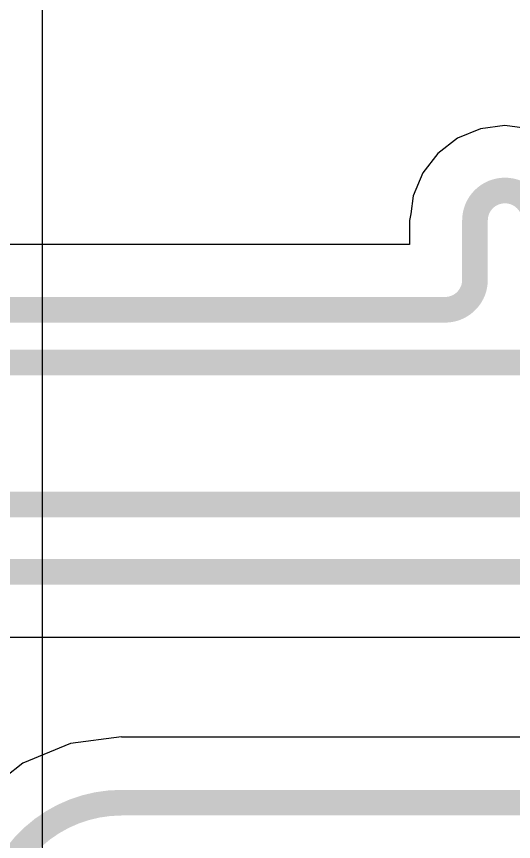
# Model space of a CAD drawing. Header units: inches. Extents: x -5 to 234, y -4 to 104.
# Drawn here: x 76.26 to 79.95, y 16.4 to 22.53 of the extents above; entities that cross this region are included whole.
import ezdxf

# ---------------------------------------------------------------- set-up
doc = ezdxf.new("R2010")
doc.units = ezdxf.units.IN
doc.layers.add('Bottom Layer', color=5, linetype='Continuous')
doc.layers.add('Top Layer', color=1, linetype='Continuous')

msp = doc.modelspace()

# ---------------------------------------------------------------- linework, layer by layer
at = {"layer": 'Bottom Layer'}
for p, q in [((79.7007, 21.6935), (79.5307, 21.6232)), ((79.883, 21.7175), (79.7007, 21.6935)), ((80.0653, 21.6935), (79.883, 21.7175)), ((79.5307, 21.6232), (79.3848, 21.5112)), ((79.3848, 21.5112), (79.2729, 21.3653)), ((79.2729, 21.3653), (79.2025, 21.1954)), ((79.2025, 21.1954), (79.1849, 21.0621)), ((79.1849, 21.0621), (79.1752, 21.013)), ((79.1752, 21.013), (79.1752, 20.8349)), ((79.1752, 20.8349), (74.8687, 20.8349)), ((76.013, 17.9187), (80.9494, 17.9187)), ((77.0371, 17.1777), (76.6586, 17.1279)), ((77.0371, 17.1745), (77.0371, 17.1777)), ((81.0885, 17.1745), (77.0371, 17.1745)), ((76.6586, 17.1279), (76.3059, 16.9818)), ((76.3059, 16.9818), (76.1725, 16.8794))]:
    msp.add_line(p, q, dxfattribs=at)
for points in [[(79.6607, 21.013, 0.1905, 0.1905, -1), (80.1052, 21.013, 0.1905, 0.1905, 0)], [(79.6607, 20.5716, 0.1905, 0.1905, 0), (79.6607, 21.013, 0.1905, 0.1905, 0)], [(79.6607, 20.5716, 0.1905, 0.1905, -0.414214), (79.4385, 20.3493, 0.1905, 0.1905, 0)], [(74.8687, 20.3493, 0.1905, 0.1905, 0), (79.3432, 20.3493, 0.1905, 0.1905, 0)], [(79.3432, 20.3493, 0.1905, 0.1905, 0), (79.4385, 20.3493, 0.1905, 0.1905, 0)], [(79.4385, 20.3493, 0.1905, 0.1905, 0), (79.4385, 20.3493, 0.1905, 0.1905, 0)], [(74.8906, 19.9588, 0.1905, 0.1905, 0), (81.28, 19.9588, 0.1905, 0.1905, 0)], [(75.7738, 18.9041, 0.19, 0.19, 0), (82.5056, 18.9041, 0.19, 0.19, 0)], [(75.8461, 18.4041, 0.19, 0.19, 0), (82.5056, 18.4041, 0.19, 0.19, 0)], [(76.0635, 15.7154, 0.1905, 0.1905, -0.414214), (77.0371, 16.6889, 0.1905, 0.1905, 0)], [(77.0371, 16.6889, 0.1905, 0.1905, 0), (82.1312, 16.6889, 0.1905, 0.1905, 0)]]:
    msp.add_lwpolyline(points, format="xyseb", dxfattribs=at)
for points in [[(79.6131, 21.013, 0.0952, 0.0952, 1), (79.7084, 21.013, 0.0952, 0.0952, 1)], [(79.6131, 21.013, 0.0952, 0.0952, 1), (79.7084, 21.013, 0.0952, 0.0952, 1)], [(79.6131, 20.5716, 0.0952, 0.0952, 1), (79.7084, 20.5716, 0.0952, 0.0952, 1)], [(79.6131, 20.5716, 0.0952, 0.0952, 1), (79.7084, 20.5716, 0.0952, 0.0952, 1)], [(79.2956, 20.3493, 0.0952, 0.0952, 1), (79.3909, 20.3493, 0.0952, 0.0952, 1)], [(79.2956, 20.3493, 0.0952, 0.0952, 1), (79.3909, 20.3493, 0.0952, 0.0952, 1)], [(79.3909, 20.3493, 0.0952, 0.0952, 1), (79.4861, 20.3493, 0.0952, 0.0952, 1)], [(79.3909, 20.3493, 0.0952, 0.0952, 1), (79.4861, 20.3493, 0.0952, 0.0952, 1)], [(79.3909, 20.3493, 0.0952, 0.0952, 1), (79.4861, 20.3493, 0.0952, 0.0952, 1)], [(79.3909, 20.3493, 0.0952, 0.0952, 1), (79.4861, 20.3493, 0.0952, 0.0952, 1)], [(76.9894, 16.6889, 0.0952, 0.0952, 1), (77.0847, 16.6889, 0.0952, 0.0952, 1)], [(76.9894, 16.6889, 0.0952, 0.0952, 1), (77.0847, 16.6889, 0.0952, 0.0952, 1)]]:
    msp.add_lwpolyline(points, format="xyseb", close=True, dxfattribs=at)
at = {"layer": 'Top Layer'}
msp.add_line((76.4505, 15.9166), (76.4505, 27.179), dxfattribs=at)

doc.saveas('drawing.dxf')
